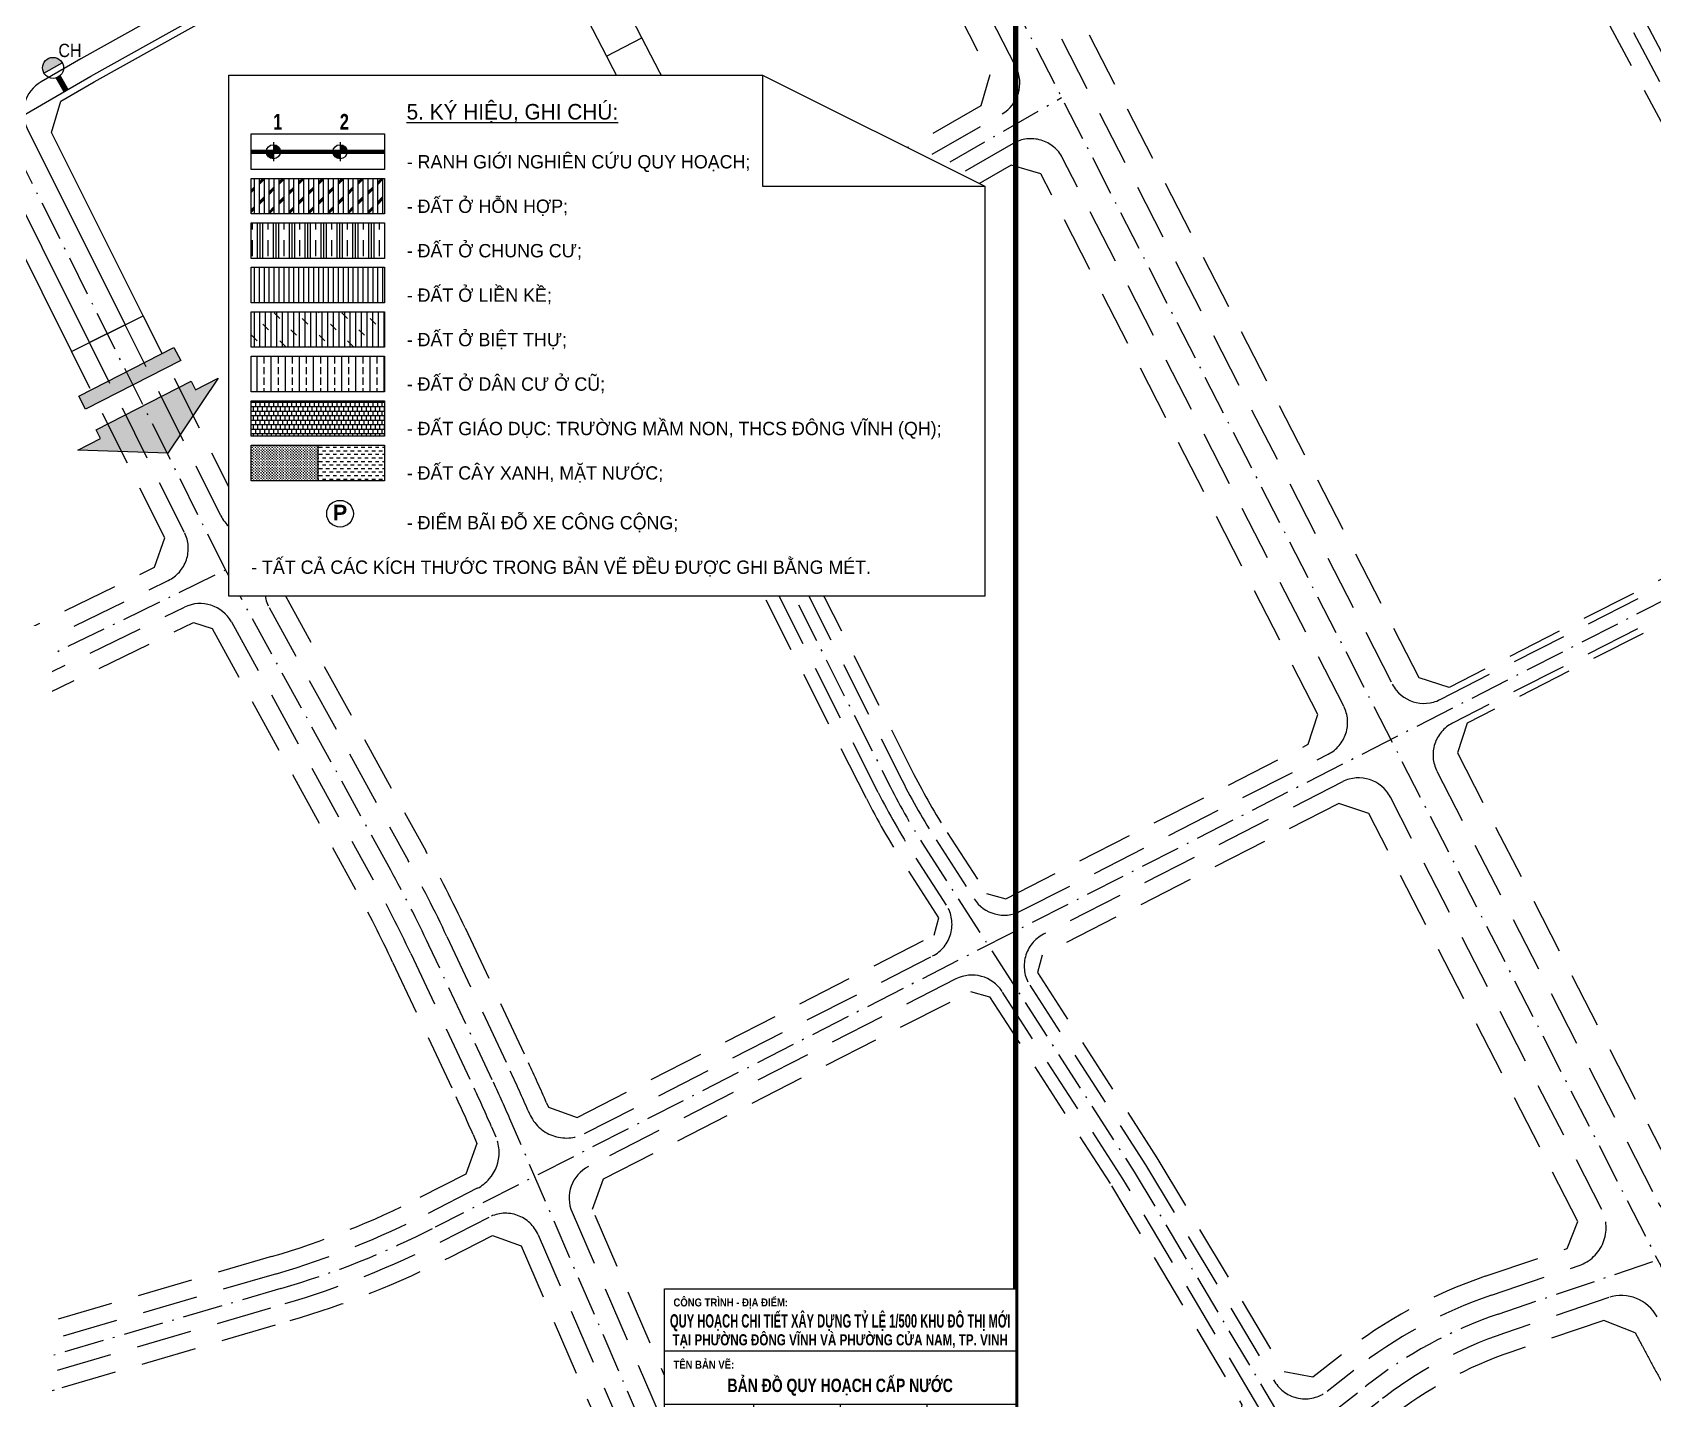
# Model space of a CAD drawing. Header units: metres. Extents: x 566631 to 574417, y 2062953 to 2068466.
# Drawn here: x 569002.7 to 569367.6, y 2065903.9 to 2066211.7 of the extents above; entities that cross this region are included whole.
import ezdxf
from ezdxf.enums import TextEntityAlignment as Align

# ---------------------------------------------------------------- set-up
doc = ezdxf.new("R2010")
doc.units = ezdxf.units.M
for name, pattern in [('ACAD_ISO03W100', [30, 12, -18]), ('ACAD_ISO10W100', [18.5, 12, -3, 0.5, -3]), ('DOT', [0.25, 0, -0.25]), ('HIDDEN', [0.375, 0.25, -0.125])]:
    doc.linetypes.add(name, pattern=pattern)
doc.layers.get('0').update_dxf_attribs({"linetype": 'CONTINUOUS'})
for name, color, linetype in [('cap nuoc', 5, 'CONTINUOUS'), ('ghi_chu', 7, 'CONTINUOUS'), ('hacth sdd', 8, 'CONTINUOUS'), ('hatchViaHe+LogDg', 129, 'CONTINUOUS'), ('Khung ban ve', 7, 'CONTINUOUS'), ('KTEN', 7, 'CONTINUOUS'), ('LogDg', 7, 'CONTINUOUS'), ('LogDg phu', 7, 'CONTINUOUS'), ('QH', 7, 'CONTINUOUS'), ('RANHGIOI', 2, 'HIDDEN'), ('TimDg', 222, 'CONTINUOUS'), ('ViaHeS', 32, 'CONTINUOUS'), ('ViaHeSphu', 32, 'CONTINUOUS')]:
    doc.layers.add(name, color=color, linetype=linetype)
doc.styles.add('ARIALB', font='VHARIALB.ttf', dxfattribs={"width": 0.75})
doc.styles.add('avantH', font='VHAVAN.ttf', dxfattribs={"height": 10})
doc.styles.add('CHU HOA Day', font='VHARIAL.ttf')
doc.styles.add('Lg', font='VHSOUTH.ttf')
doc.styles.add('phu', font='VHAVAN.ttf')
doc.styles.add('qucert', font='VHHELS.ttf')
doc.styles.add('text', font='VHARIALN.ttf')
doc.linetypes.add('CN', pattern='A,22.92635,-1.427933,["cn",text,S=7,R=0,X=0,Y=-3.227539],-12.720089,24.170558', length=61.24493)
pattern_1 = [(0, (211395.3925541214, -90336.13277376824), (1e-16, 0.2235564632651858), [])]
pattern_2 = [(0, (574248.8517810417, -244446.574860965), (1e-16, 0.2235564632651857), [])]

# ---------------------------------------------------------------- blocks, each defined once
blk = doc.blocks.new('Lo go VQH')
at = {"layer": 'Khung ban ve'}
h = blk.add_hatch(dxfattribs=at)
h.set_pattern_fill('ANSI31', color=96, scale=1.788451706121486, angle=315, style=0)
h.set_pattern_definition(pattern_1)
edge = h.paths.add_edge_path()
edge.add_line((574263.2054599047, -244278.4885862459), (574264.2810953896, -244278.4885862459))
edge.add_line((574264.2810953896, -244278.4885862459), (574264.2810953896, -244291.3688516108))
edge.add_line((574264.2810953896, -244291.3688516108), (574261.4170081986, -244291.3688516108))
edge.add_line((574261.4170081986, -244291.3688516108), (574261.4170081986, -244280.277037952))
edge.add_arc((574263.2054599046, -244280.277037952), 1.788451706059277, 89.99999999627039, 179.9999999981352, ccw=False)
h = blk.add_hatch(dxfattribs=at)
h.set_pattern_fill('ANSI31', color=96, scale=1.788451706121486, angle=315, style=0)
h.set_pattern_definition(pattern_1)
h.paths.add_polyline_path([(574271.298229289, -244278.4885862459, -0.6666872042364773), (574265.1753212428, -244288.300325458), (574265.1753212428, -244291.3688516108, 0.693719555275417)])
h = blk.add_hatch(dxfattribs=at)
h.set_pattern_fill('ANSI31', color=1, scale=1.788451706121486, angle=315, style=0)
h.set_pattern_definition(pattern_2)
edge = h.paths.add_edge_path()
edge.add_arc((574267.4690535716, -244283.0001501141), 2.014301086782563, 0, 360)
h = blk.add_hatch(dxfattribs=at)
h.set_pattern_fill('ANSI31', color=96, scale=1.788451706121486, angle=315, style=0)
h.set_pattern_definition(pattern_2)
h.paths.add_polyline_path([(574269.5285346288, -244291.3688516108), (574271.6223404566, -244291.3688516108, 0.4142135623730951), (574273.4107921628, -244289.5803999047), (574273.4107921628, -244287.4895842848, -0.1671265788168209)])
for p, q in [((574265.1753212428, -244291.3688516108), (574265.1753212428, -244288.300325458)), ((574273.4107921625, -244287.4895842848), (574273.4107921625, -244289.5803999047)), ((574269.5285346288, -244291.3688516108), (574271.6223404566, -244291.3688516108))]:
    blk.add_line(p, q, dxfattribs=at)
at = {"layer": 'Khung ban ve', "color": 8, "const_width": 0.1193428874866047}
blk.add_lwpolyline([(574272.8801398897, -244293.3400880008), (574259.0602330997, -244293.3400880008), (574259.0602330997, -244279.5201812109, -0.4142135623730955), (574262.1313234974, -244276.4490908132), (574275.9512302872, -244276.4490908132), (574275.9512302872, -244290.268997603, -0.4142135623730949)], format="xyb", close=True, dxfattribs=at)
at = {"layer": 'Khung ban ve'}
for points in [[(574272.2417259525, -244292.3513646544), (574260.048956446, -244292.3513646544), (574260.048956446, -244280.1585951479, -0.4142135623730955), (574262.7584607808, -244277.4490908131), (574274.9512302872, -244277.4490908131), (574274.9512302872, -244289.6418603196, -0.4142135623730949)], [(574263.2054599047, -244278.4885862459), (574264.2810953896, -244278.4885862459), (574264.2810953896, -244291.3688516108), (574261.4170081986, -244291.3688516108), (574261.4170081986, -244280.277037952, -0.4142135623730951)]]:
    blk.add_lwpolyline(points, format="xyb", close=True, dxfattribs=at)
blk.add_circle((574267.4690535716, -244283.0001501141), 2.014301086782563, dxfattribs=at)
for centre, radius, start, end in [((574266.1928266529, -244282.1189521784), 6.264558474578288, 260.6524632251169, 35.41599206321564), ((574265.8288574881, -244283.7840640072), 7.612891212695201, 265.0753253037811, 44.07453177830738), ((574265.8288574881, -244283.7840640072), 8.438993656605867, 296.0020076093737, 333.9538443294737), ((574271.6223404566, -244289.5803999047), 1.788451706121486, 270, 0)]:
    blk.add_arc(centre, radius, start, end, dxfattribs=at)
at = {"layer": 'Khung ban ve', "color": 7, "linetype": 'Continuous', "style": 'CHU HOA Day', "width": 1.896356914173041}
blk.add_text('na.paci', height=1.5, dxfattribs=at).set_placement((574259.5453352983, -244295.8580949404), (574275.444464106, -244295.8580949404), align=Align.FIT)
blk = doc.blocks.new('Iso2')
at = {"layer": 'Khung ban ve'}
for points in [[(22.93323919837425, 39.87287006068493), (22.93323919837425, 45.4219138247496, 1.89725448250508), (41.80665518627839, 17.35536511610438), (35.64011241072384, 17.35536511610438, -1.704345962455295)], [(72.47733678581456, 22.4109563142447), (66.78856129930507, 22.4109563142447, -4.571524084234249), (65.76887521026904, 26.80861892936132), (65.76887521026904, 33.61963301646087, 3.106453932130191)]]:
    blk.add_hatch(color=152, dxfattribs=at).paths.add_polyline_path(points)
at = {"layer": 'Khung ban ve', "color": 152}
for points in [[(22.93323919837425, 45.4219138247496), (22.93323919837425, 39.87287006068493, 1.704345962455295), (35.64011241072384, 17.35536511610438), (41.80665518627839, 17.35536511610438, -1.89725448250508), (22.93323919837425, 45.4219138247496), (22.93323919837425, 39.87287006068493)], [(65.76887521026904, 33.61963301646087), (65.76887521026904, 26.80861892936132, 4.571524084234249), (66.78856129930507, 22.4109563142447), (72.47733678581456, 22.4109563142447, -3.106453932130191), (65.76887521026904, 33.61963301646087, 0.2071938089697671)]]:
    blk.add_lwpolyline(points, format="xyb", dxfattribs=at)
at = {"layer": 'Khung ban ve', "color": 130, "linetype": 'ACAD_ISO03W100', "ltscale": 0.0001, "const_width": 0.5}
blk.add_lwpolyline([(47.07358921817821, 8.951478247789794), (75.96912935980134, 8.951478247789794), (75.96912935980134, 37.43010417120266), (47.07358921817821, 37.43010417120266)], close=True, dxfattribs=at)
for points in [[(61.07717115635566, 38.65247911877468), (61.07717115635566, 7.518819520710352)], [(43.68618034101807, 23.31755555950981), (61.07717115635566, 23.31755555950981)]]:
    blk.add_lwpolyline(points, dxfattribs=at)
at = {"layer": 'Khung ban ve', "color": 32, "const_width": 1}
blk.add_lwpolyline([(61.07717115635566, 23.5810043997849), (81.17706030848787, 23.5810043997849)], dxfattribs=at)
at = {"layer": 'Khung ban ve', "color": 130, "const_width": 1}
blk.add_lwpolyline([(83.02901482612346, -1.643453250588208), (0.1346825287414788, -1.643453250588208)], dxfattribs=at)
at = {"layer": 'Khung ban ve', "color": 152}
for centre in [(39.19176170260039, 7.048733289032213), (78.29165976753494, 7.048733289032213)]:
    blk.add_circle(centre, 1.994138130875126, dxfattribs=at)
at = {"layer": 'Khung ban ve', "color": 152, "style": 'qucert', "width": 0.75}
blk.add_text('quacert', height=9, dxfattribs=at).set_placement((10.46039015558443, 20.58140231416532))
at = {"layer": 'Khung ban ve', "style": 'Lg', "width": 1.449999999999999}
blk.add_text('iso 9001 : 2008 ', height=5.5, dxfattribs=at).set_placement((0.5672030727237143, -11.77100336611931))
at = {"layer": 'Khung ban ve', "color": 152, "width": 6, "attachment_point": 1, "style": 'qucert'}
for s, insert, char_height, rotation in [('{\\f.VnBahamasB|b1|i0|c0|p34;\\W1.4;\\T1.35;v}', (25.72328765420195, 48.29178888064411), 8, 354.09768764793756), ('{\\f.VnBahamasB|b1|i0|c0|p34;\\W1.4;n}', (35.958509920672, 47.40800198088083), 9, 332.22172411190087)]:
    blk.add_mtext(s, dxfattribs=dict(at, insert=insert, char_height=char_height, rotation=rotation))
at = {"layer": 'Khung ban ve', "color": 152, "attachment_point": 1, "style": 'qucert'}
for s, insert, char_height, width in [('\\pt12.6;jas-anz', (47.94844504116097, 45.96590715507888), 6, 28.86497407997911), ('\\pt12.6;{\\f.VnArialH|b1|i0|c0|p34;r}', (38.5145314994268, 7.953174196622712), 1.889999999999995, 1.60257936288277), ('\\pt12.6;{\\f.VnArialH|b1|i0|c0|p34;r}', (77.61442956436134, 7.953174196622712), 1.889999999999995, 1.60257936288277)]:
    blk.add_mtext(s, dxfattribs=dict(at, insert=insert, char_height=char_height, width=width))
blk = doc.blocks.new('khungten-EuS2')
at = {"color": 5}
blk.add_wipeout([(-78.99999999813735, 98.00000000000001), (-2.248512487312837e-11, 98.00000000000001), (-2.248512487312837e-11, 0), (-78.99999999813735, 0)], dxfattribs=at).dxf.layer = 'KTEN'
at = {"layer": 'KTEN'}
blk.add_lwpolyline([(0, 0), (-78.99999999813735, 0), (-78.99999999813735, 98), (0, 98)], close=True, dxfattribs=at)
at = {"layer": 'KTEN', "color": 32, "flags": 128}
for points in [[(-78.99999999813735, 84), (0, 84)], [(-78.99999999813735, 72), (0, 72)], [(-58.99999999906868, 72), (-58.99999999906868, 36)], [(-39.49999999906868, 72), (-39.49999999906868, 66)], [(-19.99999999906868, 72), (-19.99999999906868, 36)], [(-78.99999999813735, 66), (0, 66)], [(-58.99999999906868, 60), (-19.99999999906868, 60)], [(-78.99999999813735, 54), (-19.99999999906868, 54)], [(-78.99999999813735, 48), (0, 48)], [(-78.99999999813735, 42), (0, 42)], [(-78.99999999813735, 36), (0, 36)], [(-78.99999999813735, 15), (0, 15)]]:
    blk.add_lwpolyline(points, dxfattribs=at)
at = {"layer": 'Khung ban ve'}
for name, p, xscale, yscale, zscale in [('Lo go VQH', (-262628.89151041, 111696.9277359627), 0.4572000000625849, 0.4571999998297542, 0.4571999999939421), ('Iso2', (-12.60408049833495, 6.40331695554778), 0.1413914271397516, 0.1413914272561669, 0.1413914271104056)]:
    blk.add_blockref(name, p, dxfattribs=dict(at, xscale=xscale, yscale=yscale, zscale=zscale))
at = {"layer": 'Khung ban ve', "linetype": 'Continuous', "ltscale": 15, "style": 'ARIALB', "width": 0.75}
blk.add_text('viÖn quy ho¹ch - kiÕn tróc x©y dùng nghÖ an', height=2.1, dxfattribs=at).set_placement((-40.99281247530598, 11), align=Align.CENTER)
at = {"layer": 'Khung ban ve', "linetype": 'Continuous', "ltscale": 15, "style": 'ARIALB', "width": 1.25}
blk.add_text('phßng quy ho¹ch - tvth1', height=1.8, rotation=359.9999999474795, dxfattribs=at).set_placement((-39.49999999906868, 5.994999999878928), align=Align.CENTER)
at = {"layer": 'Khung ban ve', "color": 7, "linetype": 'Continuous', "ltscale": 15, "style": 'ARIALB', "width": 0.8}
blk.add_text('§Þa chØ: km 1+500 - ®\xadêng vi. lªnin - tp vinh - nghÖ an. Tel :038.3522733, Fax :038.3522728', height=1.5, dxfattribs=at).set_placement((-39.49999999918509, 1.503999999491498), align=Align.CENTER)
at = {"layer": 'KTEN', "style": 'ARIALB'}
for s, width, p in [('c«ng tr×nh - ®Þa ®iÓm:', 0.85, (-76.99999999813735, 94)), ('tªn b¶n vÏ:', 0.85, (-76.99999999813735, 80)), ('tr\xadëng phßng', 0.82, (-76.99999999813735, 43.5)), ('p. viÖn tr\xadëng:', 0.85, (-76.99999999813735, 31.5))]:
    blk.add_text(s, height=1.8, rotation=359.9999999465933, dxfattribs=dict(at, width=width)).set_placement(p)
for s, p in [('b¶n vÏ: Qh-09', (-68.99999999860302, 67.5)), ('tû lÖ: 1 / 500', (-29.74999999906868, 67.5)), ('h.t: 10 / 2018', (-9.999999999534339, 67.5))]:
    blk.add_text(s, height=1.8, rotation=359.9999999465933, dxfattribs=at).set_placement(p, align=Align.CENTER)
at = {"layer": 'KTEN', "style": 'ARIALB', "width": 0.75}
blk.add_text('KG: 2xa0 (kÐo dµi)', height=1.8, rotation=359.9999999465933, dxfattribs=at).set_placement((-49.24999999906868, 67.5), align=Align.CENTER)
at = {"layer": 'KTEN', "style": 'ARIALB'}
for s, p in [('ks. cao trung kiªn', (-56.99999999906868, 61.5)), ('thÓ hiÖn', (-76.99999999813735, 59.5)), ('ks. cao trung kiªn', (-56.99999999906868, 55.5)), ('chñ tr×', (-76.99999999813735, 49.5)), ('ks. cao trung kiªn', (-56.99999999906868, 49.5)), ('ths. KS. ng« phó nho', (-56.99999999906868, 43.5)), ('QL Kü THUËT', (-76.99999999813735, 37.5)), ('ths. KS. nguyÔn c¶nh tµi', (-56.99999999906868, 37.5)), ('ths. ks. nguyÔn xu©n dòng', (-42, 17))]:
    blk.add_text(s, height=1.8, rotation=359.9999999465933, dxfattribs=at).set_placement(p)
at = {"layer": 'KTEN', "color": 5, "style": 'ARIALB', "width": 0.75}
for tag, height, p in [('CT', 3, (-39.49999999906868, 89.25)), ('DD', 2.5, (-39.49999999906868, 85.25)), ('TBV', 3, (-39.49999999906868, 74.75))]:
    blk.add_attdef(tag, text='', height=height, dxfattribs=at).set_placement(p, align=Align.CENTER)
blk = doc.blocks.new('dsl')
at = {"color": 158, "linetype": 'DOT'}
blk.add_wipeout([(0, 1.5), (0.33644860936327353, 1.4617805352900177), (0.7271365341730276, 1.3119727361482205), (1.0179708990035576, 1.1016965319868746), (1.2342348857782783, 0.8524460373446345), (1.3543988210148825, 0.6446734317579512), (1.4417184349149323, 0.4140627419110956), (1.5, 0), (1.4408082852605588, -0.41721874987695173), (1.3263853264506624, -0.7005012247245759), (1.1508682344574481, -0.9620303045958281), (0.9135099182603594, -1.1897477167658508), (0.6119164755800454, -1.3695102143101394), (0.38024214177858096, -1.4510051391553134), (0, -1.5), (-0.4646015835460416, -1.4262346820905236), (-0.7918897030176879, -1.2739351231138016), (-1.1446356684900818, -0.9694375619291122), (-1.3156433532713265, -0.7204738487488953), (-1.4267119241412873, -0.46313398238271475), (-1.493310356047019, -0.14150682114990332), (-1.5, 0), (-1.4614062352338948, 0.3380707260221243), (-1.3372086829040484, 0.6796123441309305), (-1.1726255954709188, 0.9353871992789777), (-0.9171726725762708, 1.1869264040143435), (-0.6270318645983934, 1.362655877601469), (-0.2542087298352414, 1.478302378207502)], dxfattribs=at).dxf.layer = 'ghi_chu'
at = {"layer": 'ghi_chu', "color": 32}
blk.add_circle((0, 0), 1.5, dxfattribs=at)
at = {"layer": 'ghi_chu', "style": 'ARIALB'}
blk.add_attdef('01', text='', height=1.5, dxfattribs=at).set_placement((0, -0.75), align=Align.CENTER)
blk = doc.blocks.new('moc')
at = {"layer": 'QH', "linetype": 'Continuous'}
h = blk.add_hatch(color=7, dxfattribs=at)
h.paths.add_polyline_path([(3e-16, -1.164153e-10), (0.5291999999550173, -1.164153e-10, 0.4142135623730951), (3e-16, 0.5291999998386017)])
h.paths.add_polyline_path([(-0.5291999999550168, -1.164153e-10, 0.4142135623730951), (3e-16, -0.5292000000714328), (3e-16, -1.164153e-10)])
for p, q in [((3e-16, 0.7055999998236075), (3e-16, -0.7056000000564381)), ((-0.7055999999400226, -1.164153e-10), (0.7055999999400236, -1.164153e-10))]:
    blk.add_line(p, q, dxfattribs=at)
blk.add_circle((3e-16, -1.164153e-10), 0.5291999999550172, dxfattribs=at)
blk = doc.blocks.new('ghi_Eu4')
at = {"color": 32}
blk.add_wipeout([(-170, 126.00236011319794), (-50.000000000000014, 126.00236011319794), (0, 101.00236011319791), (0, 8.805946280248321), (-170, 8.805946280248321)], dxfattribs=at).dxf.layer = 'ghi_chu'
h = blk.add_hatch()
h.set_pattern_fill('DOLMIT', color=40, scale=0.2, angle=90, style=0)
h.set_pattern_definition([(90, (31509.91517683526, 10123.90744509827), (-1.27, 7.776507174585693e-17), []), (135, (31509.91517683526, 10123.90744509827), (-2.539998268700197, -2.539998268700197), [1.796052, -3.5921])])
h.paths.add_polyline_path([(-165, 72.7589238868095), (-134.997499999823, 72.7589238868095), (-134.997499999823, 64.76000000000931), (-165, 64.76000000000931)])
at = {"layer": 'hacth sdd'}
h = blk.add_hatch(dxfattribs=at)
h.set_pattern_fill('CORK', color=44, scale=0.35, angle=90, style=0)
h.set_pattern_definition([(90, (-569966.3431850588, -2065515.703047097), (-1.11125, 6.80444377776248e-17), []), (225, (-569965.7875600588, -2065515.147422097), (2.222500959986407, -2.222500959986407), [1.5715455, -1.5715455]), (225, (-569965.7875600588, -2065514.869609597), (2.222500959986407, -2.222500959986407), [1.5715455, -1.5715455]), (225, (-569965.7875600588, -2065514.591797097), (2.222500959986407, -2.222500959986407), [1.5715455, -1.5715455])])
h.paths.add_polyline_path([(-165, 102.7589238868095), (-134.997499999823, 102.7589238868095), (-134.997499999823, 94.76000000000931), (-165, 94.76000000000931)])
h = blk.add_hatch(dxfattribs=at)
h.set_pattern_fill('CLAY', color=44, scale=0.75, angle=90, style=0)
h.set_pattern_definition([(90, (-569966.3431850588, -2065515.703047097), (-3.571875, 2.187142642852226e-16), []), (90, (-569966.9384975588, -2065515.703047097), (-3.571875, 2.187142642852226e-16), []), (90, (-569967.5338100588, -2065515.703047097), (-3.571875, 2.187142642852226e-16), []), (90, (-569968.7244350588, -2065515.703047097), (-3.571875, 2.187142642852226e-16), [3.571875, -2.38125])])
h.paths.add_polyline_path([(-165, 92.7589238868095), (-134.997499999823, 92.7589238868095), (-134.997499999823, 84.76000000000931), (-165, 84.76000000000931)])
h = blk.add_hatch(dxfattribs=at)
h.set_pattern_fill('ANSI31', color=30, scale=0.35, angle=45, style=0)
h.set_pattern_definition([(90, (-569966.3431850588, -2065515.703047097), (-1.11125, 1.110223024625157e-16), [])])
h.paths.add_polyline_path([(-165, 82.7589238868095), (-134.997499999823, 82.7589238868095), (-134.997499999823, 74.76000000000931), (-165, 74.76000000000931)])
h = blk.add_hatch(dxfattribs=at)
h.set_pattern_fill('ANSI33', color=56, scale=0.5, angle=45, style=0)
h.set_pattern_definition([(90, (31509.91517683526, 10123.90744509827), (-3.175, 6.661338147750939e-16), []), (90, (31511.50267752097, 10125.49494578387), (-3.175, 6.661338147750939e-16), [1.5875, -0.79375])])
h.paths.add_polyline_path([(-165, 62.7589238868095), (-134.997499999823, 62.7589238868095), (-134.997499999823, 54.76000000000931), (-165, 54.76000000000931)])
h = blk.add_hatch(dxfattribs=at)
h.set_pattern_fill('AR-B88', color=15, scale=0.005, style=0)
h.set_pattern_definition([(0, (-569966.3431850588, -2065515.703047097), (0, 1.016), []), (90, (-569966.3431850588, -2065515.703047097), (-0.5079999999999999, 1.016), [1.016, -1.016])])
h.paths.add_polyline_path([(-165, 52.7589238868095), (-134.997499999823, 52.7589238868095), (-134.997499999823, 44.76000000000931), (-165, 44.76000000000931)])
h = blk.add_hatch(dxfattribs=at)
h.set_pattern_fill('CROSS', color=64, scale=0.05, style=0)
h.set_pattern_definition([(0, (-165, 34.76000000000931), (0.3175, 0.3175), [0.15875, -0.4762500000000001]), (90, (-164.9206250000279, 34.68062500003725), (-0.3175, 0.3175), [0.15875, -0.4762500000000001])])
h.paths.add_polyline_path([(-149.9987499999115, 42.7589238868095), (-165, 42.7589238868095), (-165, 34.76000000000931), (-149.9987499999115, 34.76000000000931)])
h = blk.add_hatch(dxfattribs=at)
h.set_pattern_fill('DASH', color=152, scale=0.25, style=0)
h.set_pattern_definition([(0, (-149.9987499999115, 34.76000000000931), (0.79375, 0.79375), [0.79375, -0.79375])])
h.paths.add_polyline_path([(-134.997499999823, 42.7589238868095), (-149.9987499999115, 42.7589238868095), (-149.9987499999115, 34.76000000000931), (-134.997499999823, 34.76000000000931)])
at = {"layer": 'ghi_chu'}
blk.add_lwpolyline([(-170, 8.805946280248463), (-170, 126.0023601131979), (-50, 126.0023601131979), (0, 101.0023601131979), (0, 8.805946280248463)], close=True, dxfattribs=at)
for points in [[(-50, 126.0023601131979), (-50, 101.0023601131979)], [(-50, 101.0023601131979), (0, 101.0023601131979)], [(-149.9987499999115, 42.7589238868095), (-149.9987499999115, 34.76000000000931)]]:
    blk.add_lwpolyline(points, dxfattribs=at)
at = {"layer": 'ghi_chu', "ltscale": 4}
for points in [[(-165, 112.7589238868095), (-134.997499999823, 112.7589238868095), (-134.997499999823, 104.7600000000093), (-165, 104.7600000000093)], [(-165, 102.7589238868095), (-134.997499999823, 102.7589238868095), (-134.997499999823, 94.76000000000931), (-165, 94.76000000000931)], [(-165, 92.7589238868095), (-134.997499999823, 92.7589238868095), (-134.997499999823, 84.76000000000931), (-165, 84.76000000000931)], [(-165, 82.7589238868095), (-134.997499999823, 82.7589238868095), (-134.997499999823, 74.76000000000931), (-165, 74.76000000000931)], [(-165, 72.7589238868095), (-134.997499999823, 72.7589238868095), (-134.997499999823, 64.76000000000931), (-165, 64.76000000000931)], [(-165, 62.7589238868095), (-134.997499999823, 62.7589238868095), (-134.997499999823, 54.76000000000931), (-165, 54.76000000000931)], [(-165, 52.7589238868095), (-134.997499999823, 52.7589238868095), (-134.997499999823, 44.76000000000931), (-165, 44.76000000000931)], [(-165, 42.7589238868095), (-134.997499999823, 42.7589238868095), (-134.997499999823, 34.76000000000931), (-165, 34.76000000000931)]]:
    blk.add_lwpolyline(points, close=True, dxfattribs=at)
at = {"layer": 'RANHGIOI', "color": 1, "ltscale": 9, "const_width": 1}
blk.add_lwpolyline([(-165, 108.759461943293), (-134.997499999823, 108.759461943293)], dxfattribs=at)
at = {"layer": 'QH', "xscale": 3, "yscale": 3, "zscale": 3}
for p in [(-160.0000000002328, 108.7594619437587), (-145.0000000002328, 108.7594619437587)]:
    blk.add_blockref('moc', p, dxfattribs=at)
at = {"layer": 'ghi_chu', "lineweight": -2, "style": 'avantH'}
for s, height, p in [('%%U5. ký hiÖu, ghi chó:', 3.5, (-130.032094629365, 116.0023601134308)), ('- ranh giíi nghiªn cøu quy ho¹ch;', 3, (-130.0002664633794, 105)), ('- ®Êt ë hçn hîp;', 3, (-130.0002664633794, 95)), ('- ®Êt ë chung c\xad;', 3, (-130.0002664633794, 85)), ('- ®Êt ë liÒn kÒ;', 3, (-130.0002664633794, 75)), ('- ®Êt ë biÖt thù;', 3, (-130.0002664633794, 65)), ('- ®Êt ë d©n c\xad ë cò;', 3, (-130.0002664633794, 55)), ('- ®Êt gi¸o dôc: tr\xadêng mÇm non, thcs ®«ng vÜnh (qh);', 3, (-130.0002664633794, 45)), ('- ®Êt c©y xanh, mÆt n\xadíc;', 3, (-130.0002664633794, 35)), ('- ®iÓm b·i ®ç xe c«ng céng;', 3, (-130.0002664633794, 23.80594628024846)), ('- tÊt c¶ c¸c kÝch th\xadíc trong b¶n vÏ ®Òu ®\xadîc ghi b»ng mÐt.', 3, (-165, 13.80594628024846))]:
    blk.add_text(s, height=height, dxfattribs=at).set_placement(p)
at = {"layer": 'QH', "style": 'ARIALB', "width": 0.75}
for s, p in [('1', (-160.0421871793224, 113.7589238868095)), ('2', (-145.0421871793224, 113.7589238868095))]:
    blk.add_text(s, height=3.5, dxfattribs=at).set_placement(p)
at = {"layer": 'ghi_chu'}
ref = blk.add_blockref('dsl', (-144.997499999823, 27.3386428381782), dxfattribs=dict(at, xscale=2, yscale=2, zscale=2))
ref.add_attrib('01', 'p', dxfattribs={"height": 3.5, "style": 'ARIALB'}).set_placement((-144.997499999823, 25.83864283841103), align=Align.CENTER)

msp = doc.modelspace()

# ---------------------------------------------------------------- hatches: boundary and pattern name
at = {"layer": 'cap nuoc'}
msp.add_hatch(color=1, dxfattribs=at).paths.add_polyline_path([(569009.4319912232, 2066204.903286517, 0.4142135622408622), (569006.2082518807, 2066205.785876581, 0.4142135623708078), (569005.3256618162, 2066202.56213724)])
at = {"layer": 'hatchViaHe+LogDg'}
for points in [[(569013.1921990506, 2066129.862030312), (569034.5486160923, 2066140.812073743), (569036.0848114373, 2066137.924414004), (569014.6853867926, 2066126.949791624)], [(569039.438697239, 2066131.328933466), (569044.5351149429, 2066133.94201201), (569033.1946837775, 2066117.092664706), (569012.9428548879, 2066117.741232544), (569018.039272593, 2066120.354311086), (569017.0438140987, 2066122.295803547), (569038.4432387426, 2066133.270425924)]]:
    msp.add_hatch(color=158, dxfattribs=at).paths.add_polyline_path(points)

# ---------------------------------------------------------------- linework, layer by layer
at = {"layer": 'cap nuoc', "color": 1}
msp.add_line((569005.3256618165, 2066202.56213724), (569009.4319912258, 2066204.903286518), dxfattribs=at)
at = {"layer": 'cap nuoc', "color": 7, "linetype": 'Continuous', "const_width": 1.323}
msp.add_lwpolyline([(569010.2883485409, 2066198.629467952), (569008.5494011593, 2066201.679547175)], dxfattribs=at)
at = {"layer": 'cap nuoc', "color": 1, "linetype": 'Continuous'}
msp.add_circle((569007.3788265199, 2066203.732711878), 2.36341496288611, dxfattribs=at)
at = {"layer": 'Khung ban ve', "const_width": 1.2}
msp.add_lwpolyline([(567973.9280794318, 2066641.109092405), (569223.9280794318, 2066641.109092405), (569223.9280794318, 2065831.109092405), (567973.9280794318, 2065831.109092405)], close=True, dxfattribs=at)
at = {"layer": 'LogDg'}
msp.add_lwpolyline([(569164.6727663828, 2066290.056904682), (569013.6451486428, 2066205.784263901), (569004.6917022463, 2066200.58213409, 0.3960005967415532), (569001.5557294234, 2066190.086394354), (569023.6279370639, 2066145.955009814), (569015.5785677505, 2066141.929136783), (568994.2071054202, 2066184.659444401, 0.4326641440641966)], format="xyb", dxfattribs=at)
at = {"layer": 'LogDg', "ltscale": 0.75}
for points in [[(569013.1921990506, 2066129.862030312), (569034.5486160922, 2066140.812073743), (569036.0848114372, 2066137.924414003), (569014.6853867924, 2066126.949791625)], [(569039.4386972389, 2066131.328933466), (569044.5351149428, 2066133.94201201), (569033.1946837774, 2066117.092664706), (569012.9428548878, 2066117.741232545), (569018.0392725929, 2066120.354311086), (569017.0438140986, 2066122.295803547), (569038.4432387426, 2066133.270425924)]]:
    msp.add_lwpolyline(points, close=True, dxfattribs=at)
at = {"layer": 'LogDg phu', "linetype": 'HIDDEN', "ltscale": 50}
for points in [[(569199.9829216107, 2066276.986286192), (569308.6142396762, 2066065.117196628, 0.4136519782363047), (569319.3694010491, 2066061.641418709), (569399.1123425183, 2066102.334956075, 0.3469044047658754), (569403.2528824353, 2066111.336886706), (569395.2099175139, 2066144.676273668, 0.0637052441395635), (569386.4917178869, 2066167.562816248), (569359.96354481, 2066217.154736794, 0.0210814109306975), (569317.2592507615, 2066289.481749416), (569280.9177012099, 2066345.497560337, 0.3946070368930966), (569268.988732894, 2066348.462167605), (569212.1523670366, 2066316.811098424)], [(569075.216945145, 2066109.341194239), (569220.8280984133, 2066193.364566404, 0.3997632920534525), (569223.9485197561, 2066203.943716664), (569189.3047130898, 2066271.511264477)], [(569075.216945139, 2066109.341194235, -0.01781999079782081), (569062.8475309628, 2066102.7795286), (569055.7792661979, 2066099.346901602, -0.4107988723631046), (569045.1294762975, 2066102.964625183), (569023.627937064, 2066145.955009814)], [(568961.4989117249, 2066053.560658307), (569033.2893672807, 2066088.424923322, 0.4176365172613098), (569036.9495672702, 2066099.199754513), (569015.5785677506, 2066141.929136783)], [(569110.2320018663, 2065978.031413517, -0.0080294408891361), (569114.2527156323, 2065969.116977386), (569114.548071776, 2065968.433038757, 0.433146509612095), (569126.9014495327, 2065963.984640005), (569205.2203052432, 2066003.951453653, 0.4440200328328097), (569208.3081535475, 2066015.411421934), (569200.9488646847, 2066026.828900341, -0.0261850605180856), (569192.9891078636, 2066040.724918854), (569146.5376056529, 2066132.665142518, 0.4305754272848229), (569135.3988208836, 2066135.986691617), (569078.7155314325, 2066103.278200424, -0.0178199907978175), (569065.9054765438, 2066096.482785884), (569059.496077601, 2066093.370130008, 0.4291285607487496), (569055.9807718178, 2066082.319181737), (569087.2707298577, 2066025.415294344, -0.0157448829674101), (569095.9752155989, 2066008.332635189), (569110.2320018823, 2065978.031413483)], [(569431.2158898176, 2065968.894894377), (569416.2811770486, 2066057.332504019), (569408.5582557129, 2066089.345258692, 0.4848863756936256), (569397.1450044106, 2066094.594912854), (569322.1342479342, 2066056.316251879, 0.4147753695903237), (569318.6517979461, 2066045.540445006), (569368.3952577728, 2065948.523288878, 0.372251940546358), (569379.3068373881, 2065944.110574196), (569425.9079549348, 2065959.990345135, 0.3677710264517885), (569431.2158898175, 2065968.894894377)], [(568965.0963679382, 2066047.525923145), (569036.978830182, 2066082.434870224, -0.3994542233150522), (569047.4837258764, 2066079.093263723), (569079.3843664958, 2066021.078789582, -0.0157448829674101), (569087.8315767957, 2066004.501036611), (569102.0883630632, 2065974.199814939, -0.0080294408891361), (569105.9902379985, 2065965.548859679), (569106.9738215876, 2065963.271233751, -0.3955307336591382), (569102.8022441393, 2065951.686599611), (569091.7162850057, 2065946.029335358, -0.0467467981704764), (569057.6475396685, 2065932.483624355), (569005.950913616, 2065917.337237701), (568972.7092625672, 2065907.597899986, -0.3839506906537109), (568963.0589161885, 2065912.237903087), (568928.058480886, 2065997.524627), (568919.1244105519, 2066016.394785532, -0.4113138070478798), (568922.8601742648, 2066027.014368535), (568965.0963679382, 2066047.525923145)], [(569187.8876635178, 2065845.13679297), (569265.0719389294, 2065885.400760943, 0.0340066748849343), (569276.1419550723, 2065892.169770433, 0.3910180622275651), (569278.3886732571, 2065902.787857241), (569248.0233918097, 2065953.795702841), (569220.8323350268, 2065995.980934251, 0.3850223366386697), (569210.4717753365, 2065998.772550763), (569127.8162570061, 2065956.592699332, 0.3955307336591382), (569124.1081881628, 2065946.295246764), (569167.9341385146, 2065844.810104078, 0.4146159468407903), (569178.4603087511, 2065840.641703333, 0.0179511053109145), (569187.8876635112, 2065845.136792967)], [(569094.8980962468, 2065939.794267016), (569105.5021779359, 2065945.205624893, -0.4331465096120948), (569116.4829581636, 2065941.251492668), (569158.8878371972, 2065843.057040186, -0.4491675257981563), (569153.8295398498, 2065832.21898435), (569044.2389121642, 2065799.538944797), (569020.0558134967, 2065792.327519539, -0.385327080111759), (569010.3686729111, 2065796.956646579), (568971.8388842128, 2065890.843463209, -0.4451381927884054), (568976.9905646286, 2065901.558003557), (569008.3973808768, 2065910.759760399), (569059.6157060213, 2065925.766011594, 0.0467467981704764), (569094.8980962374, 2065939.794267011)], [(569368.1585158696, 2065922.744552131, 0.3700740853165852), (569357.2786108454, 2065927.096068477), (569333.8523532562, 2065919.113349945, 0.0849440042370258), (569305.5476492178, 2065903.727501309), (569296.9710042998, 2065896.969098139, 0.3900123014366991), (569295.2485740455, 2065886.274266657), (569344.4105942287, 2065811.896272204), (569365.1315166585, 2065775.357859041, 0.4022328739867619), (569375.7476825332, 2065772.189165175)]]:
    msp.add_lwpolyline(points, format="xyb", dxfattribs=at)
for points in [[(569234.4552261118, 2066183.45196208, 0.428813008141019), (569223.3380360934, 2066186.731083385), (569154.4833696121, 2066146.999228117, 0.3980388323877919), (569151.3413535171, 2066136.462505653), (569198.3444081878, 2066043.430608866, 0.02618506051788), (569205.9920176824, 2066030.079532255), (569214.5554188052, 2066016.793948657, 0.3850223366296933), (569224.9159784948, 2066014.002332146), (569294.2009554759, 2066049.359076553, 0.4147753695952906), (569297.6834054638, 2066060.134883427)], [(569330.9494300315, 2065927.632330915), (569350.6075692496, 2065934.331027519, 0.457458314251994), (569355.7133024153, 2065946.956274775), (569308.1772163822, 2066039.668279459, 0.4136519782417972), (569297.422055009, 2066043.144057378), (569230.1674485882, 2066008.823429256, 0.4440200327990047), (569227.0796002832, 2065997.363460975), (569253.124384392, 2065956.956600242), (569282.1259349564, 2065908.239560818, 0.4529497109706858), (569293.951523456, 2065906.048216221), (569299.9772669761, 2065910.796507016, -0.0849440042193754)]]:
    msp.add_lwpolyline(points, format="xyb", close=True, dxfattribs=at)
at = {"layer": 'TimDg', "linetype": 'ACAD_ISO10W100', "ltscale": 0.75}
for points in [[(569436.4645401516, 2065958.833511514), (569419.7120737337, 2066058.035157271), (569398.6123093432, 2066145.497084146, 0.06370524413987583), (569389.5779055847, 2066169.213708581), (569363.049732508, 2066218.805629126, 0.02108141093095045), (569320.1954484651, 2066291.38667541), (569273.1956072401, 2066363.830868127), (569085.6119489634, 2066661.709498525, 0.04234246792433702), (569070.3325542028, 2066681.949813842), (568996.0890019117, 2066764.700506453, -0.07496954107545066), (568963.3246234639, 2066814.534993951), (568886.5681600325, 2066981.043018761), (568801.4192673704, 2067173.117024646), (568783.08454704, 2067218.92005826), (568756.0492485889, 2067284.093804757), (568726.9781402784, 2067363.65814337)], [(569171.5196800678, 2066319.348936138), (569368.5424418903, 2065935.085595564, 0.0002777777783917), (569370.8261721118, 2065930.637610616, 0.0012500006510485)], [(568558.1845930172, 2065894.151707484), (568733.8046922791, 2065946.916146214, 0.0228583580568122), (568751.69698701, 2065953.196536502), (568811.0158047206, 2065977.115394853, 0.0172040244257323), (568823.5920646514, 2065982.696776034), (569064.3765037507, 2066099.631157241, 0.0178199908141283), (569076.9662382926, 2066106.309697333), (569234.223978355, 2066197.053608911)], [(569143.7455655434, 2066144.844000096), (569195.6667580259, 2066042.07776386, 0.02618506051799402), (569203.4704411837, 2066028.454216297), (569250.573888101, 2065955.376151541), (569290.4312556754, 2065888.42342282, 0.01177333034304831), (569294.1860646405, 2065882.441144848), (569341.8514781834, 2065810.327390145), (569369.3529598563, 2065761.832420709), (569387.9408680827, 2065726.808445619, -0.110411543711766), (569393.0244422252, 2065708.295330229), (569395.3832801665, 2065659.247557889, 0.1710194013973222), (569409.4241595446, 2065624.777803805), (569455.2684863821, 2065573.092324252), (569487.4810468778, 2065537.611350364, -0.1050919412276144), (569496.6936135154, 2065521.806161106), (569504.4816036376, 2065498.172458333, 0.06472252834494165), (569510.7299802834, 2065485.157259991), (569522.6147514093, 2065466.892071385), (569556.529379816, 2065426.673948936, -0.04877271195609806), (569561.3866837169, 2065419.621127164), (569601.8515131661, 2065346.53285072)], [(568224.6297189047, 2065550.434805205), (568690.6807987861, 2065689.411728227), (569163.4571935057, 2065830.394142556, 0.04779126320281171), (569189.9689631507, 2065841.147032096), (569267.1532385624, 2065881.411000068, 0.04667288304413944), (569282.7952716611, 2065891.527845013), (569302.762458096, 2065907.262004161, -0.08494400423705069), (569332.4008916438, 2065923.37284043), (569436.4645401516, 2065958.833511514), (569480.1046780173, 2065972.203622438, 0.05581977569525856), (569520.9532285862, 2065989.90020912), (569558.9701881188, 2066011.684429851), (569577.9903611438, 2066023.764875238, 0.04351131585312356), (569593.4458342672, 2066035.583225533), (569606.6416385947, 2066047.62715201, -0.0351499840612001), (569617.3600985807, 2066055.688475423), (569692.6588285115, 2066104.135367295)], [(569408.6618517798, 2066103.840109715), (569093.3071906312, 2065942.911801189, -0.04674679817551361), (569058.631622848, 2065929.124817975), (568564.1792138047, 2065784.257189562), (568255.9034754456, 2065693.936720197)], [(569392.9995448957, 2065220.245184635), (569228.6903137965, 2065692.636066509, 0.0182318454471012), (569228.1614312485, 2065693.994827301), (569110.1214768153, 2065967.332918533, 0.008029440871635), (569106.1601824805, 2065976.115614194), (569091.9033961971, 2066006.4168359, 0.0157448830146864), (569083.3275481635, 2066023.247041987), (569046.1840433378, 2066090.796183905)], [(569392.9995448958, 2065220.245184635), (569228.6903137965, 2065692.636066509, 0.01823184544710117), (569228.1614312486, 2065693.994827301), (569110.1214768154, 2065967.332918533, 0.008029440871635039), (569106.1601824805, 2065976.115614194), (569091.9033961972, 2066006.4168359, 0.01574488301468638), (569083.3275481636, 2066023.247041987), (569046.1840433378, 2066090.796183904)]]:
    msp.add_lwpolyline(points, format="xyb", dxfattribs=at)
msp.add_lwpolyline([(569046.1840433407, 2066090.796183899), (568821.57940284, 2066539.872865387)], dxfattribs=at)
at = {"layer": 'ViaHeS', "elevation": 3.0256135e-09}
for points in [[(569109.7543341084, 2066249.108183801), (569131.8317612245, 2066206.37600767), (569139.8276603055, 2066210.507060548), (569117.6176441301, 2066253.495870707)], [(568991.4245179413, 2066180.163046834), (569011.553883096, 2066139.916200269), (569027.6526217221, 2066147.967946331), (569007.0187125845, 2066189.223582995), (569009.105357662, 2066196.207343661), (569016.6143045867, 2066200.57019065), (569105.7575621441, 2066250.311673929)]]:
    msp.add_lwpolyline(points, dxfattribs=at)
at = {"layer": 'ViaHeSphu', "linetype": 'HIDDEN', "ltscale": 50}
for points in [[(569215.0715308026, 2066311.56910616), (569271.7409103757, 2066343.12718392), (569278.8305601126, 2066341.365252244), (569313.9035962436, 2066287.304691135, -0.0210814109306609), (569356.4364731557, 2066215.268002699), (569382.9646462323, 2066165.676082154, -0.0637052441393145), (569391.3214697089, 2066143.738204551), (569399.5346112759, 2066109.693407944), (569396.2535774247, 2066102.56012588), (569321.370856446, 2066064.346802566), (569314.63597715, 2066066.523333808), (569205.322025871, 2066279.72379705)], [(569131.8317612243, 2066206.37600767), (569154.2339672039, 2066163.01520269), (569153.0125589115, 2066158.85050887), (569073.2177529766, 2066112.805762129, -0.0178199908138898), (569061.10013348, 2066106.37766729), (569055.4229575633, 2066103.620607676), (569048.6886880687, 2066105.908232669), (569027.6526217222, 2066147.96794633)], [(569089.8981071596, 2065949.592231556, -0.0467467981704764), (569056.5228731779, 2065936.322260217), (569004.8733119294, 2065921.189662891), (568971.9606031678, 2065911.546700655), (568965.2640154497, 2065914.766500914), (568930.8038103634, 2065998.736827906), (568922.2849041104, 2066016.73009475), (568924.6430114664, 2066023.433440765), (568967.1520572028, 2066044.077503053), (569038.9976251407, 2066078.968532808), (569043.1417307425, 2066077.65029314), (569075.4411848178, 2066018.910537233, -0.015744883014637), (569083.75975741, 2066002.58523733), (569098.0165436933, 2065972.284015625, -0.0080294408714882), (569101.8589991981, 2065963.764800833), (569102.7319711182, 2065961.743311758), (569100.2606384779, 2065954.880324116), (569089.8981071693, 2065949.592231561)], [(569347.916822076, 2065938.168219744), (569350.3683302326, 2065944.230208419), (569303.2961105303, 2066036.037511412), (569296.5612312343, 2066038.214042655), (569229.8215685362, 2066004.156194927), (569228.7747123446, 2066000.270985043), (569255.6748806833, 2065958.537048942), (569284.2872533404, 2065910.473753717), (569290.7721137507, 2065909.27207451), (569297.1920758542, 2065914.331009868, -0.0849440042191316), (569329.497968419, 2065931.891821399), (569347.916822076, 2065938.168219744)], [(569096.7162740929, 2065936.231370818), (569106.2197800365, 2065941.081095033), (569112.6556878914, 2065938.763552007), (569154.3358932473, 2065842.247183192), (569151.5266835644, 2065836.228088364), (569043.0379338397, 2065803.87662997), (569019.0812372931, 2065796.732718057), (569012.3914471132, 2065799.929521937), (568974.786667332, 2065891.562338594), (568977.6866692703, 2065897.593805081), (569009.4023050416, 2065906.886041714), (569060.7403725106, 2065921.927375731, 0.0467467981704764), (569096.7162740824, 2065936.231370812)], [(569369.8131712987, 2065907.089424902, -0.0037500175782396), (569367.2949891011, 2065911.616085356, -0.0029166749373561), (569364.8563530308, 2065916.140723906, -0.001394250971558), (569363.2629763978, 2065919.159094503), (569356.2233216543, 2065921.982378978), (569335.3038148686, 2065914.853859461, 0.0849440042195127), (569308.3328403421, 2065900.192998458), (569299.972129792, 2065893.604751745), (569298.8019486847, 2065886.338919232), (569346.9697102743, 2065813.46515426), (569368.628402639, 2065775.273116582)]]:
    msp.add_lwpolyline(points, format="xyb", dxfattribs=at)
for points in [[(569183.9656088294, 2066268.773753619), (569218.1101241828, 2066202.17999861), (569216.060673367, 2066195.231754849), (569166.0131200254, 2066166.352344822), (569162.037676481, 2066167.518250389), (569139.8276603057, 2066210.507060548)], [(568959.4432224603, 2066057.009078398), (569030.2348836092, 2066091.388289622), (569032.4959608472, 2066098.04440831), (569011.5538830961, 2066139.916200269)], [(569102.73197114, 2065961.743311769), (569100.2606384994, 2065954.880324126)]]:
    msp.add_lwpolyline(points, dxfattribs=at)
for points in [[(569229.524842074, 2066179.917303742), (569222.9128731622, 2066181.867567081), (569154.9362036325, 2066142.642350652), (569153.6906227197, 2066138.465306364), (569201.0220583498, 2066044.783453871, 0.0261850605181602), (569208.5135941812, 2066031.704848211), (569217.3561359877, 2066017.986195225), (569221.6536240934, 2066016.828252111), (569289.717441505, 2066051.561827851), (569291.8898027046, 2066058.283803709)], [(569059.3541488915, 2066085.523680188), (569091.2139115094, 2066027.58354674, -0.0157448830147329), (569100.0470349846, 2066010.24843447), (569114.3038212678, 2065979.947212764, -0.0080294408716016), (569118.3839544328, 2065970.901036233), (569118.7981080561, 2065969.942005358), (569125.2340159114, 2065967.624462331), (569205.5661852953, 2066008.618687981), (569206.613041487, 2066012.503897864), (569198.4272881858, 2066025.203584384, -0.0261850605178492), (569190.3114577018, 2066039.372073848), (569143.2808688678, 2066132.458468273), (569139.3295979432, 2066133.636724309), (569080.7147236086, 2066099.813632538, -0.0178199908139942), (569067.6528740214, 2066092.884647192), (569060.6072513296, 2066089.463016073)], [(569245.4728955186, 2065952.215254141), (569274.781120515, 2065902.983060524), (569273.3327587728, 2065895.694736888, -0.0333118788168673), (569262.9906393018, 2065889.39052182), (569185.8063638847, 2065849.126553845, -0.0152993961385308), (569178.0392096874, 2065845.372397987), (569171.4553269196, 2065848.006820288), (569128.72182483, 2065946.962245607), (569131.1931574707, 2065953.825233249), (569213.7341297382, 2065995.946630797), (569218.031617844, 2065994.788687683)]]:
    msp.add_lwpolyline(points, format="xyb", close=True, dxfattribs=at)
msp.add_lwpolyline([(569323.3047690846, 2066049.616155588), (569373.327744744, 2065952.053845759), (569380.3417709972, 2065949.217327334), (569424.9142677747, 2065964.405826587), (569427.2543824546, 2065968.331584318), (569412.3601522655, 2066056.529471731), (569404.0501640461, 2066090.975713333), (569398.4239574021, 2066093.563550782), (569325.4771302843, 2066056.338131446)], close=True, dxfattribs=at)

# ---------------------------------------------------------------- texts
at = {"layer": 'cap nuoc', "color": 0, "style": 'phu', "width": 0.9}
msp.add_text('ch', height=3, dxfattribs=at).set_placement((569008.5795738157, 2066206.160985474))

# ---------------------------------------------------------------- next in the draw order: block references
at = {"layer": 'ghi_chu'}
msp.add_blockref('ghi_Eu4', (569216.9280794318, 2066076.109092405), dxfattribs=at)
at = {"layer": 'Khung ban ve'}
ref = msp.add_blockref('khungten-EuS2', (569223.9280794318, 2065831.109092405), dxfattribs=at)
ref.add_attrib('CT', 'quy ho¹ch chi tiÕt x©y dùng tû lÖ 1/500 khu ®« thÞ míi', dxfattribs={"layer": 'KTEN', "color": 5, "height": 3, "style": 'ARIALB', "width": 0.6}).set_placement((569184.4280794327, 2065920.359092405), align=Align.CENTER)
ref.add_attrib('DD', 't¹i ph\xadêng ®«ng vÜnh vµ ph\xadêng cöa nam, tp. vinh', dxfattribs={"layer": 'KTEN', "color": 5, "height": 2.5, "style": 'ARIALB', "width": 0.75}).set_placement((569184.4280794327, 2065916.359092405), align=Align.CENTER)
ref.add_attrib('TBV', 'b¶n ®å quy ho¹ch cÊp n\xadíc', dxfattribs={"layer": 'KTEN', "color": 5, "height": 3, "style": 'ARIALB', "width": 0.75}).set_placement((569184.4280794327, 2065905.859092405), align=Align.CENTER)

# ---------------------------------------------------------------- next in the draw order: wipeouts: each hides what was drawn before it
at = {"color": 3}
msp.add_wipeout([(568860.519945667, 2065897.2257580492), (568860.519945667, 2066078.1943449797), (569007.1416047765, 2066078.1943449797), (569007.1416047765, 2065897.2257580492)], dxfattribs=at).dxf.layer = 'cap nuoc'

# ---------------------------------------------------------------- next in the draw order: linework, layer by layer
at = {"layer": 'cap nuoc', "color": 7, "linetype": 'CN', "ltscale": 0.15}
msp.add_lwpolyline([(568206.2712721112, 2065866.42858931), (568208.887118395, 2065867.253600616), (568657.9772794377, 2066017.96605321, 0.05068378633203768), (568845.2377693886, 2066102.731810202), (569015.8720240651, 2066201.873694099), (569173.9551101833, 2066290.083250264)], format="xyb", dxfattribs=at)

doc.saveas('drawing.dxf')
